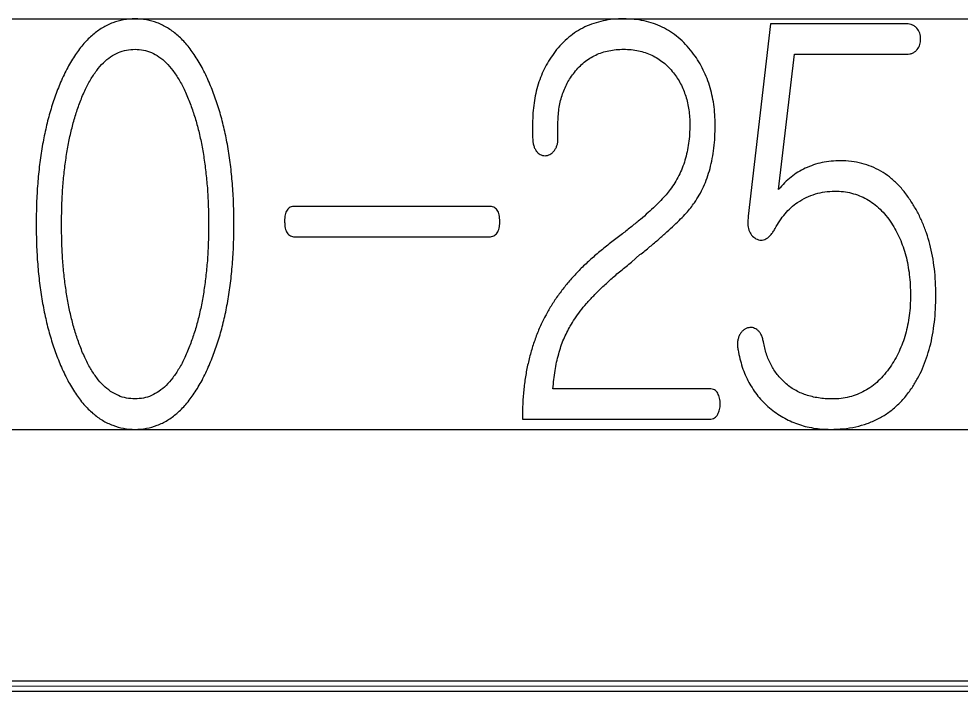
# Model space of a CAD drawing. Header units: inches. Extents: x 0 to 23821, y 0 to 11279.
# Drawn here: x 17479.52 to 17488.69, y 6139.33 to 6145.88 of the extents above; entities that cross this region are included whole.
import ezdxf

# ---------------------------------------------------------------- set-up
doc = ezdxf.new("R2010")
doc.units = ezdxf.units.IN
doc.header["$LTSCALE"] = 10
doc.header["$MEASUREMENT"] = 0

# ---------------------------------------------------------------- blocks, each defined once
blk = doc.blocks.new('A$C264124D8')
at = {"ltscale": 3}
for p, q in [((-11, -3.5), (11, -3.5)), ((-11, -7.5), (11, -7.5))]:
    blk.add_line(p, q, dxfattribs=at)

msp = doc.modelspace()

# ---------------------------------------------------------------- linework, layer by layer
for p, q in [((17486.8335493, 6145.82937458), (17486.61749993, 6143.95514623)), ((17488.15916662, 6145.82937458), (17486.8335493, 6145.82937458)), ((17486.91379625, 6144.21440548), (17487.0688887, 6145.53307827)), ((17487.0688887, 6145.53307827), (17488.16148142, 6145.53307827)), ((17484.51774675, 6144.8594672), (17484.51774675, 6144.72829437)), ((17484.76466033, 6144.71054756), (17484.76466033, 6144.8563808)), ((17484.0939196, 6144.05159679), (17482.20271591, 6144.05159679)), ((17482.20271591, 6143.75530047), (17484.0939196, 6143.75530047)), ((17485.48070967, 6143.50838706), (17485.56327141, 6143.58091777)), ((17486.2422838, 6142.27381887), (17484.71527764, 6142.27381887)), ((17484.41898133, 6141.97752279), (17486.2415122, 6141.97752279)), ((17467.83390709, 6139.4278211), (17498.73390691, 6139.4278211)), ((17467.73390726, 6139.32782127), (17498.83390674, 6139.32782127))]:
    msp.add_line(p, q)
at = {"color": 30, "linetype": 'Continuous', "lineweight": 0}
msp.add_line((17467.783907, 6139.37782156), (17498.783907, 6139.37782156), dxfattribs=at)
for points, knots in [([(17480.64666895, 6145.87875732), (17480.6091856, 6145.87679537), (17480.53541317, 6145.87293396), (17480.42775138, 6145.84297466), (17480.32682926, 6145.79378794), (17480.23188682, 6145.72489518), (17480.14359053, 6145.63679186), (17480.06320628, 6145.52835519), (17479.98556951, 6145.40310864), (17479.94341871, 6145.30962417), (17479.92136031, 6145.26070177)], [0, 0, 0, 0, 0.1109427641, 0.2183508065, 0.3284396569, 0.4420104859, 0.5643333357, 0.6964787234, 0.8411608994, 1, 1, 1, 1]), ([(17481.36811956, 6145.26070177), (17481.34596576, 6145.30956178), (17481.30368789, 6145.40280525), (17481.2272981, 6145.52889138), (17481.14577652, 6145.63626322), (17481.05846482, 6145.72492017), (17480.96419661, 6145.79373406), (17480.86386247, 6145.84313403), (17480.75686871, 6145.87276474), (17480.68362927, 6145.87674745), (17480.64666895, 6145.87875732)], [0, 0, 0, 0, 0.1593640809, 0.3041272245, 0.437173731, 0.5593590371, 0.6726853305, 0.7824504959, 0.8902135335, 1, 1, 1, 1]), ([(17485.40432083, 6145.87875732), (17485.37004178, 6145.87807646), (17485.30316895, 6145.8767482), (17485.20576724, 6145.86027282), (17485.11346131, 6145.83605769), (17485.02616161, 6145.80119119), (17484.94501007, 6145.75534436), (17484.86937951, 6145.69968117), (17484.79845527, 6145.63487334), (17484.75713673, 6145.58479583), (17484.73611095, 6145.55931288)], [0, 0, 0, 0, 0.1336079248, 0.2606472317, 0.3843121443, 0.5054427722, 0.6263112167, 0.7469461311, 0.8712284379, 1, 1, 1, 1]), ([(17486.07253071, 6145.55314004), (17486.05118578, 6145.57905886), (17486.00935896, 6145.6298485), (17485.93869683, 6145.69718852), (17485.86158166, 6145.75222362), (17485.78091937, 6145.79997914), (17485.69383544, 6145.83492942), (17485.60209193, 6145.86091454), (17485.50482889, 6145.8753891), (17485.43831642, 6145.87761807), (17485.40432083, 6145.87875732)], [0, 0, 0, 0, 0.1304317136, 0.2555896415, 0.3779540906, 0.4979728884, 0.6190031217, 0.7414818385, 0.8678672043, 1, 1, 1, 1]), ([(17488.25947515, 6145.78693634), (17488.25309291, 6145.79351442), (17488.24033354, 6145.80666534), (17488.21562388, 6145.81914598), (17488.18867966, 6145.82874643), (17488.169296, 6145.82915901), (17488.15916651, 6145.82937461)], [0, 0, 0, 0, 0.2430371701, 0.4858801435, 0.7313318093, 1, 1, 1, 1]), ([(17488.29651219, 6145.68122646), (17488.29515502, 6145.70113288), (17488.29251681, 6145.73982921), (17488.27027512, 6145.77153894), (17488.25947515, 6145.78693634)], [0, 0, 0, 0, 0.51442670397, 1, 1, 1, 1]), ([(17488.26410478, 6145.58091782), (17488.27374636, 6145.59588865), (17488.29341388, 6145.6264271), (17488.29546605, 6145.66272357), (17488.29651219, 6145.68122646)], [0, 0, 0, 0, 0.4902290215, 1, 1, 1, 1]), ([(17480.10500228, 6145.05391165), (17480.12145455, 6145.09566705), (17480.15271923, 6145.17501598), (17480.2092901, 6145.28269658), (17480.2695497, 6145.37465116), (17480.33494941, 6145.45030901), (17480.40580033, 6145.50975021), (17480.48191638, 6145.5512402), (17480.56264619, 6145.57768375), (17480.61843354, 6145.58085565), (17480.64666895, 6145.58246103)], [0, 0, 0, 0, 0.1667330186, 0.3168472492, 0.4512938065, 0.5746076265, 0.6873570981, 0.7930421253, 0.8952533327, 1, 1, 1, 1]), ([(17480.64666895, 6145.58246103), (17480.67412178, 6145.58079861), (17480.72886744, 6145.57748345), (17480.80821926, 6145.55142579), (17480.88302571, 6145.50943874), (17480.95309659, 6145.45034668), (17481.01746838, 6145.37415126), (17481.07887755, 6145.28302308), (17481.13502715, 6145.17480648), (17481.16691054, 6145.09562346), (17481.18370598, 6145.05391165)], [0, 0, 0, 0, 0.1024980653, 0.204398733, 0.3090271459, 0.4217053799, 0.5451194635, 0.680899995, 0.8319053389, 1, 1, 1, 1]), ([(17484.73611095, 6145.55931288), (17484.71873639, 6145.53514738), (17484.68399832, 6145.48683173), (17484.6390975, 6145.40956748), (17484.60206872, 6145.32766168), (17484.57111097, 6145.24207382), (17484.5471326, 6145.15222346), (17484.53053731, 6145.05824258), (17484.51901686, 6144.96031834), (17484.51817476, 6144.89345236), (17484.51774675, 6144.8594672)], [0, 0, 0, 0, 0.1195494247, 0.2390228841, 0.3583397917, 0.4802776105, 0.6043687163, 0.731470281, 0.8635176645, 1, 1, 1, 1]), ([(17484.92438256, 6145.35715239), (17484.939463, 6145.37496462), (17484.96925353, 6145.41015161), (17485.01944273, 6145.45664611), (17485.07403304, 6145.49552966), (17485.13230546, 6145.52742006), (17485.19472163, 6145.55232658), (17485.26100363, 6145.57004273), (17485.33149096, 6145.58000077), (17485.37959878, 6145.5816259), (17485.40432083, 6145.58246103)], [0, 0, 0, 0, 0.1272088192, 0.2512934073, 0.371961245, 0.4918602294, 0.6127235862, 0.73759853, 0.8651549044, 1, 1, 1, 1]), ([(17485.40432083, 6145.58246103), (17485.42905295, 6145.58169774), (17485.47747278, 6145.58020338), (17485.54810564, 6145.5691486), (17485.61488125, 6145.55142727), (17485.67805653, 6145.52677069), (17485.73695295, 6145.49396969), (17485.79200042, 6145.45427856), (17485.84373373, 6145.40780581), (17485.87363705, 6145.3717063), (17485.88888873, 6145.35329436)], [0, 0, 0, 0, 0.1334005579, 0.2611677212, 0.3847049333, 0.5055630864, 0.6260621949, 0.7473736124, 0.8711522072, 1, 1, 1, 1]), ([(17486.29552453, 6144.84094868), (17486.29465948, 6144.87568856), (17486.2929642, 6144.9437696), (17486.28332515, 6145.0437295), (17486.26499948, 6145.13898387), (17486.24157516, 6145.23060499), (17486.20985297, 6145.31787192), (17486.17071287, 6145.40060334), (17486.12663826, 6145.48023566), (17486.09058223, 6145.52881746), (17486.07253071, 6145.55314004)], [0, 0, 0, 0, 0.1371252143, 0.2687294119, 0.3957441244, 0.5195839422, 0.6416007921, 0.7614837423, 0.8805863619, 1, 1, 1, 1]), ([(17488.16148132, 6145.53307831), (17488.1713479, 6145.53362072), (17488.19076862, 6145.53468837), (17488.21818483, 6145.54473513), (17488.24378326, 6145.55918556), (17488.25723189, 6145.57356781), (17488.26410478, 6145.58091782)], [0, 0, 0, 0, 0.2525061489, 0.497016503, 0.742951547, 1, 1, 1, 1]), ([(17484.76466033, 6144.85638078), (17484.76500455, 6144.88084067), (17484.76568031, 6144.92885985), (17484.77399024, 6144.99945651), (17484.78570958, 6145.0672206), (17484.80384117, 6145.13162138), (17484.82618187, 6145.19281593), (17484.85323219, 6145.25106494), (17484.88557703, 6145.30630476), (17484.91142065, 6145.34016815), (17484.92438256, 6145.35715239)], [0, 0, 0, 0, 0.1368407958, 0.2686432412, 0.3974149745, 0.5214141971, 0.6425725915, 0.7617299408, 0.8804952524, 1, 1, 1, 1]), ([(17485.88888873, 6145.35329436), (17485.9018519, 6145.33605036), (17485.92770701, 6145.30165713), (17485.9600512, 6145.24564929), (17485.98707214, 6145.18662569), (17486.00958993, 6145.12445256), (17486.02732236, 6145.05918388), (17486.03945548, 6144.99048), (17486.04755794, 6144.91881867), (17486.04825566, 6144.86977845), (17486.04861095, 6144.84480671)], [0, 0, 0, 0, 0.1190527467, 0.2374512358, 0.3563004444, 0.4771696114, 0.6022471003, 0.7292931742, 0.8621535461, 1, 1, 1, 1]), ([(17479.92136031, 6145.26070177), (17479.90224086, 6145.21282443), (17479.863296, 6145.11530192), (17479.81528402, 6144.96232742), (17479.77429674, 6144.80159868), (17479.74144274, 6144.63278516), (17479.71506909, 6144.45594684), (17479.69686183, 6144.27079118), (17479.68600771, 6144.07744819), (17479.68448381, 6143.94590124), (17479.68370598, 6143.87875732)], [0, 0, 0, 0, 0.1095489163, 0.2231428661, 0.3404899582, 0.4619668986, 0.5885335608, 0.7203959727, 0.8572851153, 1, 1, 1, 1]), ([(17481.60963191, 6143.87875732), (17481.60894543, 6143.94590633), (17481.60760034, 6144.07747815), (17481.59545961, 6144.27076438), (17481.57750047, 6144.45593884), (17481.55132196, 6144.63287565), (17481.51745688, 6144.8016137), (17481.47575687, 6144.9623531), (17481.42695791, 6145.11532853), (17481.38749609, 6145.21282774), (17481.36811956, 6145.26070177)], [0, 0, 0, 0, 0.14262369157, 0.27945699876, 0.41123515212, 0.53772093976, 0.65922716938, 0.77663537565, 0.89032358782, 1, 1, 1, 1]), ([(17479.93061956, 6143.87335609), (17479.9313316, 6143.93097601), (17479.93272453, 6144.04369481), (17479.94011581, 6144.2092267), (17479.95403873, 6144.36751985), (17479.97354609, 6144.51878891), (17479.99670187, 6144.66319683), (17480.027231, 6144.80005868), (17480.06211477, 6144.93007625), (17480.0908912, 6145.01316665), (17480.10500228, 6145.05391165)], [0, 0, 0, 0, 0.1441459542, 0.2819851166, 0.4143908486, 0.5415201538, 0.6634791428, 0.7800937339, 0.8921646688, 1, 1, 1, 1]), ([(17481.18370598, 6145.05391165), (17481.19797277, 6145.01314288), (17481.22708434, 6144.92995368), (17481.26437768, 6144.80034817), (17481.2936644, 6144.66298377), (17481.31969071, 6144.51899019), (17481.33808878, 6144.36744176), (17481.35356251, 6144.20928495), (17481.36052195, 6144.0436854), (17481.36197537, 6143.93097283), (17481.36271833, 6143.87335609)], [0, 0, 0, 0, 0.10795127015, 0.22027602539, 0.33679428561, 0.45886939485, 0.58589368337, 0.71824782058, 0.85597311925, 1, 1, 1, 1]), ([(17486.04861095, 6144.84480671), (17486.04794091, 6144.81444458), (17486.04662655, 6144.75488619), (17486.03856021, 6144.66704007), (17486.02228053, 6144.58301931), (17486.00320811, 6144.5015581), (17485.97561395, 6144.42440949), (17485.94313894, 6144.35052207), (17485.90486523, 6144.27995424), (17485.87414751, 6144.23624796), (17485.85879614, 6144.21440547)], [0, 0, 0, 0, 0.1360270202, 0.2668307887, 0.394507199, 0.5191322323, 0.6411960566, 0.7608658095, 0.8804911869, 1, 1, 1, 1]), ([(17486.09413564, 6144.08709066), (17486.1102999, 6144.11175619), (17486.14293029, 6144.1615479), (17486.1837514, 6144.24258717), (17486.21812651, 6144.32893443), (17486.24726526, 6144.42059605), (17486.26806174, 6144.51813855), (17486.28472456, 6144.62081665), (17486.29377302, 6144.72915985), (17486.29493191, 6144.80312493), (17486.29552453, 6144.84094868)], [0, 0, 0, 0, 0.1115771507, 0.2252380688, 0.3427705151, 0.4631879157, 0.5888720339, 0.7199838418, 0.8568072723, 1, 1, 1, 1]), ([(17484.51774675, 6144.72829436), (17484.51810252, 6144.71461532), (17484.518779, 6144.68860516), (17484.52624092, 6144.65192577), (17484.53620721, 6144.61885835), (17484.5477013, 6144.60002495), (17484.55324058, 6144.59094868)], [0, 0, 0, 0, 0.2848003071, 0.5415368566, 0.7790556589, 1, 1, 1, 1]), ([(17484.72530848, 6144.59017708), (17484.73133087, 6144.59819368), (17484.7436049, 6144.61453206), (17484.75547028, 6144.64366834), (17484.76376239, 6144.67587744), (17484.76435234, 6144.69865578), (17484.76466033, 6144.71054745)], [0, 0, 0, 0, 0.2319163598, 0.4726614271, 0.724697483, 1, 1, 1, 1]), ([(17484.55324058, 6144.59094868), (17484.5591123, 6144.58394555), (17484.57023164, 6144.57068362), (17484.59123712, 6144.55625459), (17484.61426757, 6144.5472367), (17484.63057574, 6144.54603603), (17484.63888873, 6144.54542399)], [0, 0, 0, 0, 0.2716142821, 0.514359363, 0.7524476191, 1, 1, 1, 1]), ([(17484.63888873, 6144.54542399), (17484.64720783, 6144.54602596), (17484.66352797, 6144.5472069), (17484.68667067, 6144.55644931), (17484.70801718, 6144.57037268), (17484.7194198, 6144.58343254), (17484.72530848, 6144.59017708)], [0, 0, 0, 0, 0.2473643586, 0.4852717806, 0.734177365, 1, 1, 1, 1]), ([(17487.51487638, 6144.49604128), (17487.48446137, 6144.49521546), (17487.42459096, 6144.49358988), (17487.3370568, 6144.47883383), (17487.25244541, 6144.45731871), (17487.1995451, 6144.43427692), (17487.1730554, 6144.42273881)], [0, 0, 0, 0, 0.2587864719, 0.5094080408, 0.7543373224, 1, 1, 1, 1]), ([(17488.21009243, 6144.09017708), (17488.18869756, 6144.12235141), (17488.14699948, 6144.18505839), (17488.0737016, 6144.26806458), (17487.99494716, 6144.33889172), (17487.91015393, 6144.3966931), (17487.81943797, 6144.44127218), (17487.72306829, 6144.47272917), (17487.62091133, 6144.49294261), (17487.55072481, 6144.49499367), (17487.51487638, 6144.49604128)], [0, 0, 0, 0, 0.137263924, 0.2675240566, 0.392541485, 0.513034353, 0.6312424566, 0.7506894809, 0.872662326, 1, 1, 1, 1]), ([(17487.1730554, 6144.42273881), (17487.1487263, 6144.41082637), (17487.09967171, 6144.38680741), (17487.03294125, 6144.33767844), (17486.96912211, 6144.28139397), (17486.93251527, 6144.23707054), (17486.91379614, 6144.21440547)], [0, 0, 0, 0, 0.24159645751, 0.48712915301, 0.73774028046, 1, 1, 1, 1]), ([(17485.85879614, 6144.21440547), (17485.84539731, 6144.19748701), (17485.81673752, 6144.1612988), (17485.76604682, 6144.10809034), (17485.70818005, 6144.04991573), (17485.64151606, 6143.98814243), (17485.56613487, 6143.92275482), (17485.4814746, 6143.85452691), (17485.38984534, 6143.78056709), (17485.32473647, 6143.73144826), (17485.2908949, 6143.70591782)], [0, 0, 0, 0, 0.0846786543, 0.1811257606, 0.2882157874, 0.4068061395, 0.537785215, 0.6798633651, 0.833602942, 1, 1, 1, 1]), ([(17487.09820972, 6144.09017708), (17487.12580059, 6144.1069806), (17487.18056242, 6144.1403319), (17487.27017749, 6144.17501146), (17487.3639833, 6144.19565008), (17487.42783822, 6144.19837073), (17487.46009243, 6144.19974498)], [0, 0, 0, 0, 0.2523135148, 0.5007870324, 0.7478389623, 1, 1, 1, 1]), ([(17487.46009243, 6144.19974498), (17487.48819226, 6144.19893923), (17487.5435055, 6144.19735316), (17487.62423986, 6144.18232083), (17487.70046105, 6144.15751528), (17487.77212733, 6144.12298907), (17487.84018764, 6144.07973281), (17487.90248059, 6144.02491992), (17487.96096284, 6143.96123578), (17487.99505961, 6143.91336195), (17488.01256157, 6143.88878819)], [0, 0, 0, 0, 0.1271124381, 0.2502150322, 0.3702562388, 0.4890028567, 0.6094781286, 0.7341348888, 0.8635307765, 1, 1, 1, 1]), ([(17482.20271589, 6144.05159683), (17482.19468553, 6144.05120415), (17482.17931693, 6144.05045264), (17482.15778495, 6144.04327315), (17482.13973415, 6144.03156561), (17482.12493767, 6144.01515549), (17482.11467342, 6143.99395438), (17482.10657191, 6143.96855309), (17482.10332635, 6143.93850835), (17482.10322983, 6143.91708063), (17482.10317885, 6143.9057635)], [0, 0, 0, 0, 0.119218229, 0.2281612234, 0.3332708448, 0.4362682022, 0.552688221, 0.6810216961, 0.831530375, 1, 1, 1, 1]), ([(17484.19808626, 6143.9057635), (17484.1974301, 6143.92731537), (17484.19626658, 6143.96553161), (17484.17656493, 6144.01524091), (17484.13979112, 6144.04735828), (17484.10969358, 6144.05013931), (17484.09391959, 6144.05159683)], [0, 0, 0, 0, 0.3173666492, 0.5627613522, 0.7708450847, 1, 1, 1, 1]), ([(17485.56327145, 6143.58091782), (17485.59553078, 6143.60676111), (17485.6577073, 6143.65657138), (17485.74543957, 6143.73040721), (17485.82453867, 6143.80027913), (17485.89538444, 6143.86526189), (17485.95749481, 6143.92668636), (17486.01137715, 6143.9832328), (17486.0568907, 6144.03572935), (17486.0822632, 6144.07071838), (17486.09413564, 6144.08709066)], [0, 0, 0, 0, 0.16857770266, 0.32491600444, 0.46760956263, 0.59900164307, 0.71694195536, 0.82379491091, 0.91754907928, 1, 1, 1, 1]), ([(17486.87907392, 6143.83477584), (17486.89369028, 6143.86059503), (17486.92243506, 6143.91137146), (17486.97436625, 6143.98013571), (17487.03244403, 6144.04068442), (17487.07638709, 6144.07375423), (17487.09820972, 6144.09017708)], [0, 0, 0, 0, 0.2618193319, 0.5148981881, 0.7590928432, 1, 1, 1, 1]), ([(17488.44466033, 6143.18508449), (17488.44388203, 6143.22934381), (17488.44235923, 6143.31593949), (17488.4315153, 6143.44329139), (17488.41299921, 6143.56490104), (17488.38782528, 6143.68133353), (17488.35435292, 6143.79184125), (17488.31458343, 6143.89711551), (17488.26646951, 6143.99661977), (17488.22883746, 6144.05906985), (17488.21009243, 6144.09017708)], [0, 0, 0, 0, 0.14008129881, 0.27407636984, 0.40417680113, 0.52920934146, 0.65077229557, 0.76930446149, 0.88508745192, 1, 1, 1, 1]), ([(17486.61749984, 6143.95514621), (17486.61464773, 6143.93044304), (17486.60938215, 6143.88483593), (17486.62073329, 6143.82123762), (17486.6475239, 6143.76824102), (17486.67784911, 6143.74680363), (17486.69311713, 6143.73601041)], [0, 0, 0, 0, 0.3005920683, 0.5549543112, 0.7759301071, 1, 1, 1, 1]), ([(17479.68370598, 6143.87875732), (17479.68449056, 6143.81212811), (17479.68603048, 6143.68135303), (17479.69681624, 6143.48928971), (17479.71511793, 6143.30517076), (17479.74150915, 6143.12911123), (17479.77431532, 6142.96055246), (17479.81513692, 6142.80002665), (17479.86345446, 6142.6474078), (17479.90226314, 6142.55009853), (17479.92136031, 6142.50221411)], [0, 0, 0, 0, 0.1421602691, 0.2790220792, 0.4102938934, 0.5367990812, 0.6587379941, 0.7765313532, 0.890034473, 1, 1, 1, 1]), ([(17480.10500228, 6142.703603), (17480.09090704, 6142.74435251), (17480.06224402, 6142.82721765), (17480.02721271, 6142.95667325), (17479.99669014, 6143.0927699), (17479.97368256, 6143.23591203), (17479.95396233, 6143.38560895), (17479.94012767, 6143.54211474), (17479.93274578, 6143.70558871), (17479.93133678, 6143.81676488), (17479.93061956, 6143.87335609)], [0, 0, 0, 0, 0.1088078873, 0.2212635486, 0.3382959573, 0.4607144602, 0.5870585979, 0.7193650913, 0.8571504221, 1, 1, 1, 1]), ([(17481.36271833, 6143.87335609), (17481.36197058, 6143.81676805), (17481.36050159, 6143.7055981), (17481.35355066, 6143.54205599), (17481.33816855, 6143.38568722), (17481.3195473, 6143.23571088), (17481.29367583, 6143.09298422), (17481.26439535, 6142.95638208), (17481.22695131, 6142.82734293), (17481.19795585, 6142.74437682), (17481.18370598, 6142.703603)], [0, 0, 0, 0, 0.1427299907, 0.2803999738, 0.4126545769, 0.5388929449, 0.6614289267, 0.7783633611, 0.8910763374, 1, 1, 1, 1]), ([(17481.36811956, 6142.50221411), (17481.38747348, 6142.55009544), (17481.42679755, 6142.64738261), (17481.47590595, 6142.79999956), (17481.51743792, 6142.96053767), (17481.55125452, 6143.12902088), (17481.57745217, 6143.30517864), (17481.59550622, 6143.48931658), (17481.6075766, 6143.681323), (17481.60893824, 6143.81212303), (17481.60963191, 6143.87875732)], [0, 0, 0, 0, 0.1100931414, 0.2236916085, 0.3415459219, 0.4635138297, 0.5899377615, 0.7211252581, 0.8579310423, 1, 1, 1, 1]), ([(17482.10317885, 6143.9057635), (17482.10340834, 6143.89390878), (17482.10383448, 6143.87189468), (17482.10860659, 6143.84109887), (17482.11573336, 6143.81479711), (17482.12702818, 6143.79323173), (17482.1406814, 6143.77531601), (17482.1592103, 6143.76387699), (17482.18003279, 6143.75639255), (17482.19492789, 6143.75567547), (17482.20271589, 6143.75530053)], [0, 0, 0, 0, 0.1738119541, 0.3227672737, 0.4565519991, 0.5713627554, 0.6786671212, 0.7823238226, 0.886186533, 1, 1, 1, 1]), ([(17484.09391959, 6143.75530053), (17484.1022141, 6143.75566609), (17484.11785345, 6143.75635534), (17484.13958654, 6143.76364994), (17484.15827682, 6143.77554178), (17484.17270615, 6143.79312962), (17484.18473767, 6143.81472734), (17484.19287273, 6143.84096241), (17484.19736034, 6143.87191377), (17484.19783217, 6143.89391547), (17484.19808626, 6143.9057635)], [0, 0, 0, 0, 0.1193684277, 0.2250700911, 0.3270524341, 0.4350136251, 0.5497268529, 0.6824463603, 0.8289956166, 1, 1, 1, 1]), ([(17488.01256157, 6143.88878819), (17488.0273457, 6143.86457066), (17488.05705913, 6143.81589781), (17488.0950277, 6143.73829472), (17488.12630225, 6143.65624987), (17488.15299028, 6143.57028995), (17488.17254655, 6143.47984965), (17488.18750162, 6143.3853459), (17488.19581225, 6143.28657096), (17488.19709442, 6143.21930667), (17488.19774675, 6143.18508449)], [0, 0, 0, 0, 0.1153238644, 0.2317801398, 0.3506345694, 0.4720380552, 0.5973773819, 0.726498791, 0.8608502252, 1, 1, 1, 1]), ([(17486.69311713, 6143.73601041), (17486.70119228, 6143.73218148), (17486.71680702, 6143.72477756), (17486.7422867, 6143.72190027), (17486.76716512, 6143.72509863), (17486.79146102, 6143.73470612), (17486.81490807, 6143.75068839), (17486.83734466, 6143.77279473), (17486.85917791, 6143.80121049), (17486.87211851, 6143.8230418), (17486.87907392, 6143.83477584)], [0, 0, 0, 0, 0.1127789929, 0.2180780931, 0.3201380245, 0.4286778525, 0.5464058255, 0.6780297007, 0.8269451163, 1, 1, 1, 1]), ([(17485.2908949, 6143.70591782), (17485.25514396, 6143.67819962), (17485.18479536, 6143.62365737), (17485.08534637, 6143.53770211), (17484.99228427, 6143.45079193), (17484.90748768, 6143.36118521), (17484.82986892, 6143.26979877), (17484.75970152, 6143.17659575), (17484.69673148, 6143.08152911), (17484.66010069, 6143.01608062), (17484.64197515, 6142.9836956)], [0, 0, 0, 0, 0.138650599, 0.2728285546, 0.4027867652, 0.5288281993, 0.6507787575, 0.7701481958, 0.8862654271, 1, 1, 1, 1]), ([(17484.8842591, 6142.88570177), (17484.89890916, 6142.90953755), (17484.92929666, 6142.9589783), (17484.98200096, 6143.03249348), (17485.04403192, 6143.10711298), (17485.1146683, 6143.1835211), (17485.19352623, 6143.26246773), (17485.28141323, 6143.34286784), (17485.37740675, 6143.4260266), (17485.44552896, 6143.48033839), (17485.48070972, 6143.50838695)], [0, 0, 0, 0, 0.096782132, 0.2007477988, 0.3126379155, 0.432301707, 0.5606690926, 0.6985915761, 0.8443418542, 1, 1, 1, 1]), ([(17488.19774675, 6143.18508449), (17488.19716454, 6143.15162717), (17488.19601575, 6143.08561068), (17488.1866334, 6142.98866258), (17488.17119312, 6142.89532232), (17488.14960688, 6142.80582332), (17488.1221059, 6142.71965018), (17488.08682287, 6142.63802017), (17488.0471772, 6142.55936162), (17488.0153369, 6142.5104326), (17487.99944429, 6142.48601041)], [0, 0, 0, 0, 0.136008545, 0.2683660622, 0.3955839597, 0.5203718237, 0.6423994252, 0.7628213303, 0.8816158376, 1, 1, 1, 1]), ([(17488.21240725, 6142.28462152), (17488.23124689, 6142.31438139), (17488.26923347, 6142.37438655), (17488.31623873, 6142.47173583), (17488.35510448, 6142.57559074), (17488.3886841, 6142.68519824), (17488.41399009, 6142.80134276), (17488.43134882, 6142.92360207), (17488.44243696, 6143.05216507), (17488.44390704, 6143.14005073), (17488.44466033, 6143.18508449)], [0, 0, 0, 0, 0.1119392876, 0.22570443706, 0.34297621728, 0.46432998561, 0.58995277, 0.72054704026, 0.85680465854, 1, 1, 1, 1]), ([(17484.64197515, 6142.9836956), (17484.62362499, 6142.94770706), (17484.58665008, 6142.87519147), (17484.54185694, 6142.7604566), (17484.50320902, 6142.64168212), (17484.47135118, 6142.51802045), (17484.44673337, 6142.38969653), (17484.43013897, 6142.25643015), (17484.41951923, 6142.11864541), (17484.41916277, 6142.02512538), (17484.41898132, 6141.97752276)], [0, 0, 0, 0, 0.1163351938, 0.2344112189, 0.3544043415, 0.4760927449, 0.6021070123, 0.7306136059, 0.8628796339, 1, 1, 1, 1]), ([(17484.71527762, 6142.27381905), (17484.72134265, 6142.33340379), (17484.73298007, 6142.44773328), (17484.76793175, 6142.61018536), (17484.81559969, 6142.75674272), (17484.86195145, 6142.84380259), (17484.8842591, 6142.88570177)], [0, 0, 0, 0, 0.2805775035, 0.5383640659, 0.777829107, 1, 1, 1, 1]), ([(17486.6105554, 6142.86641165), (17486.60205885, 6142.8632727), (17486.58524169, 6142.85705981), (17486.5642654, 6142.83922242), (17486.54392646, 6142.81876742), (17486.53498368, 6142.80090451), (17486.53030848, 6142.79156597)], [0, 0, 0, 0, 0.238840749, 0.4727360194, 0.7243517803, 1, 1, 1, 1]), ([(17486.70160478, 6142.85020794), (17486.68729819, 6142.85891944), (17486.65901504, 6142.87614147), (17486.62658246, 6142.86962959), (17486.6105554, 6142.86641165)], [0, 0, 0, 0, 0.5058344536, 1, 1, 1, 1]), ([(17486.76564799, 6142.73138078), (17486.76270863, 6142.74487036), (17486.75721296, 6142.77009163), (17486.74343487, 6142.80407844), (17486.72498142, 6142.83118832), (17486.7091245, 6142.84408977), (17486.70160478, 6142.85020794)], [0, 0, 0, 0, 0.2988261172, 0.5587107512, 0.790730356, 1, 1, 1, 1]), ([(17486.53030848, 6142.79156597), (17486.52598413, 6142.78141448), (17486.51714985, 6142.76067586), (17486.51254096, 6142.72613772), (17486.51230532, 6142.68949737), (17486.51654087, 6142.66473144), (17486.51873441, 6142.65190547)], [0, 0, 0, 0, 0.2312177537, 0.4723581659, 0.7267408827, 1, 1, 1, 1]), ([(17480.64666895, 6142.17505362), (17480.61843354, 6142.176659), (17480.56264619, 6142.1798309), (17480.48191638, 6142.20627445), (17480.40580033, 6142.24776444), (17480.33494941, 6142.30720564), (17480.2695497, 6142.38286349), (17480.2092901, 6142.47481807), (17480.15271923, 6142.58249867), (17480.12145455, 6142.6618476), (17480.10500228, 6142.703603)], [0, 0, 0, 0, 0.1047466673, 0.2069578747, 0.3126429019, 0.4253923735, 0.5487061935, 0.6831527508, 0.8332669814, 1, 1, 1, 1]), ([(17481.18370598, 6142.703603), (17481.16691054, 6142.66189118), (17481.13502715, 6142.58270817), (17481.07887755, 6142.47449157), (17481.01746838, 6142.38336339), (17480.95309659, 6142.30716797), (17480.88302571, 6142.24807591), (17480.80821926, 6142.20608885), (17480.72886744, 6142.1800312), (17480.67412178, 6142.17671604), (17480.64666895, 6142.17505362)], [0, 0, 0, 0, 0.16809466106, 0.31910000501, 0.45488053653, 0.57829462008, 0.69097285407, 0.79560126695, 0.8975019347, 1, 1, 1, 1]), ([(17486.97629614, 6142.33168942), (17486.94969143, 6142.35801105), (17486.8965257, 6142.41061109), (17486.83677028, 6142.50728328), (17486.79053012, 6142.61435755), (17486.77410068, 6142.6916269), (17486.76564799, 6142.73138078)], [0, 0, 0, 0, 0.24324998804, 0.48610072631, 0.73560676786, 1, 1, 1, 1]), ([(17486.51873441, 6142.65190547), (17486.52423199, 6142.62351814), (17486.53507172, 6142.56754604), (17486.55837464, 6142.48619677), (17486.58750987, 6142.4088809), (17486.62320437, 6142.33620191), (17486.66455846, 6142.26756593), (17486.71146899, 6142.20276844), (17486.76475772, 6142.14204381), (17486.80487867, 6142.10599611), (17486.82506157, 6142.08786226)], [0, 0, 0, 0, 0.1323183246, 0.2608957441, 0.3868533612, 0.5100736519, 0.6310285558, 0.7532604249, 0.875877313, 1, 1, 1, 1]), ([(17479.92136031, 6142.50221411), (17479.94346661, 6142.45306589), (17479.98580267, 6142.35894155), (17480.06297923, 6142.23239555), (17480.14359627, 6142.12306926), (17480.23189689, 6142.03428377), (17480.32657533, 6141.96434677), (17480.42791172, 6141.91558477), (17480.53526977, 6141.8843276), (17480.60916037, 6141.88063286), (17480.64666895, 6141.87875732)], [0, 0, 0, 0, 0.1589253568, 0.3043598205, 0.4366119824, 0.5590093005, 0.6725968166, 0.7822706119, 0.8894755104, 1, 1, 1, 1]), ([(17480.64666895, 6141.87875732), (17480.68365405, 6141.88068242), (17480.75701106, 6141.88450068), (17480.86370233, 6141.91542398), (17480.96445114, 6141.96440281), (17481.05845444, 6142.03425908), (17481.14576726, 6142.12359668), (17481.22753032, 6142.23186066), (17481.30345309, 6142.35924261), (17481.34591764, 6142.45312775), (17481.36811956, 6142.50221411)], [0, 0, 0, 0, 0.1093705066, 0.2169277178, 0.3262770039, 0.4396226892, 0.5618848394, 0.6950321238, 0.8405523591, 1, 1, 1, 1]), ([(17487.99944429, 6142.48601041), (17487.98147377, 6142.46138181), (17487.94632705, 6142.4132132), (17487.88546454, 6142.35007333), (17487.82166017, 6142.29498317), (17487.75202342, 6142.25177617), (17487.67902349, 6142.21743761), (17487.60186038, 6142.19245339), (17487.52009521, 6142.17740549), (17487.46401486, 6142.1758482), (17487.43540108, 6142.17505362)], [0, 0, 0, 0, 0.135941642, 0.2658745518, 0.3905316429, 0.5112566277, 0.6304155803, 0.7498673139, 0.8723752137, 1, 1, 1, 1]), ([(17487.43540108, 6142.17505362), (17487.41248497, 6142.175407), (17487.36754426, 6142.17610002), (17487.30178391, 6142.18422734), (17487.23905943, 6142.19641161), (17487.17964283, 6142.21331896), (17487.12337377, 6142.23488647), (17487.07095665, 6142.26230694), (17487.0209248, 6142.29347738), (17486.99117579, 6142.31894914), (17486.97629614, 6142.33168942)], [0, 0, 0, 0, 0.1384749724, 0.2715628528, 0.3999528948, 0.5244804075, 0.6446097502, 0.7635353922, 0.8817267923, 1, 1, 1, 1]), ([(17486.32021589, 6142.23138078), (17486.31595607, 6142.23789796), (17486.30763513, 6142.25062832), (17486.28863627, 6142.26392899), (17486.2667434, 6142.27305437), (17486.25061473, 6142.2735586), (17486.24228379, 6142.27381905)], [0, 0, 0, 0, 0.2482945587, 0.4850078256, 0.7339911362, 1, 1, 1, 1]), ([(17486.34490725, 6142.12567091), (17486.34416392, 6142.14527959), (17486.3427654, 6142.18217218), (17486.32740985, 6142.21568178), (17486.32021589, 6142.23138078)], [0, 0, 0, 0, 0.5315075446, 1, 1, 1, 1]), ([(17487.41765416, 6141.87875732), (17487.46017712, 6141.87979381), (17487.54311467, 6141.88181538), (17487.66342192, 6141.90188607), (17487.77623548, 6141.93284325), (17487.88013602, 6141.97832726), (17487.97685646, 6142.03484728), (17488.06401484, 6142.10618477), (17488.14464221, 6142.18878335), (17488.18956707, 6142.2523193), (17488.21240725, 6142.28462152)], [0, 0, 0, 0, 0.1366217223, 0.2664694658, 0.3910919092, 0.5118509196, 0.6301435074, 0.7501354254, 0.8729667149, 1, 1, 1, 1]), ([(17486.32021589, 6142.02536226), (17486.32741386, 6142.04053571), (17486.34245958, 6142.07225238), (17486.3440682, 6142.10735934), (17486.34490725, 6142.12567091)], [0, 0, 0, 0, 0.4784061883, 1, 1, 1, 1]), ([(17486.24151219, 6141.97752276), (17486.25011356, 6141.97802501), (17486.26659737, 6141.97898752), (17486.28896086, 6141.98891926), (17486.30793252, 6142.00408351), (17486.31600832, 6142.0180734), (17486.32021589, 6142.02536226)], [0, 0, 0, 0, 0.2638480033, 0.5056426386, 0.7424349933, 1, 1, 1, 1]), ([(17486.82506157, 6142.08786226), (17486.84581383, 6142.07093922), (17486.88710047, 6142.03727081), (17486.9545305, 6141.9953262), (17487.02448222, 6141.95942855), (17487.09733991, 6141.9301201), (17487.17313333, 6141.90663058), (17487.25202905, 6141.89092884), (17487.33376806, 6141.88018737), (17487.38932573, 6141.87924025), (17487.41765416, 6141.87875732)], [0, 0, 0, 0, 0.1250360796, 0.2487594386, 0.3702554891, 0.4921315124, 0.6153282124, 0.7405086588, 0.8676873553, 1, 1, 1, 1])]:
    msp.add_open_spline(points, degree=3, knots=knots)

# ---------------------------------------------------------------- block references
msp.add_blockref('A$C264124D8', (17483.283907, 6149.37782156))

doc.saveas('drawing.dxf')
